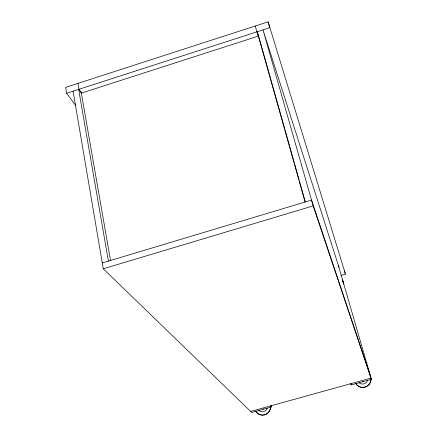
<?xml version="1.0" encoding="UTF-8"?>
<svg xmlns="http://www.w3.org/2000/svg" width="437" height="437" viewBox="0 0 437 437"><rect width="100%" height="100%" fill="white"/><g stroke="black" fill="none" stroke-linecap="round" stroke-linejoin="round"><path stroke-width="0.66" d="M262.872 409.081L263.456 408.852M363.262 381.288L363.207 381.31A2.447 2.393 -6.6 0 1 362.568 381.386M341.095 275.386L345.443 274.125L268.116 21.85L65.605 87.367L66.588 93.278L75.972 105.836M66.588 93.278L269.804 27.689L268.116 21.85M102.285 262.943L311.532 200.097L369.953 374.542M73.077 91.186L103.279 268.777L313.182 205.893L371.395 379.332L351.211 384.921L350.687 383.724M250.658 411.419L370.986 378.103M270.962 405.039L271.426 407L251.717 412.452L103.279 268.777M270.47 405.935L271.426 407M81.735 93.163L78.955 89.285L77.928 83.38M81.429 93.267L78.644 89.388L108.409 261.102M370.636 377.295L370.609 377.202A8.15 7.959 -6.5 0 0 370.024 375.749M258.349 36.397L255.203 26.029M366.43 362.366L366.867 363.671M258.453 35.648L257.169 31.77L305.097 202.031M342.57 279.893L343.116 281.581M338.997 267.351L262.998 29.885L313.182 205.893M344.334 270.323L345.443 274.125M338.435 265.598L371.395 379.332M284.629 128.538L258.578 36.025L81.337 93.13L110.528 260.463M285 129.849L289.436 145.597M289.802 146.908L294.238 162.657M294.609 163.968L299.045 179.716M299.411 181.027L305.326 202.02M350.845 383.615L351.211 384.921M270.656 407.104A8.074 7.746 -52.5 0 1 264.582 414.86A8.074 7.746 -52.5 0 1 255.842 411.206M270.585 407.027A8.074 7.746 -52.5 0 1 264.511 414.784A8.074 7.746 -52.5 0 1 255.765 411.13M267.226 408.043A5.173 4.965 -52.4 0 1 258.704 410.398M370.827 378.218A8.15 7.959 -6.5 0 1 355.734 383.462M370.86 378.311A8.145 7.953 -6.4 0 1 355.767 383.549M367.67 380.239A5.222 5.102 -6.6 0 1 358.946 382.659M342.351 280.461A7.773 7.254 -17.6 0 1 343.395 284.072"/></g></svg>
